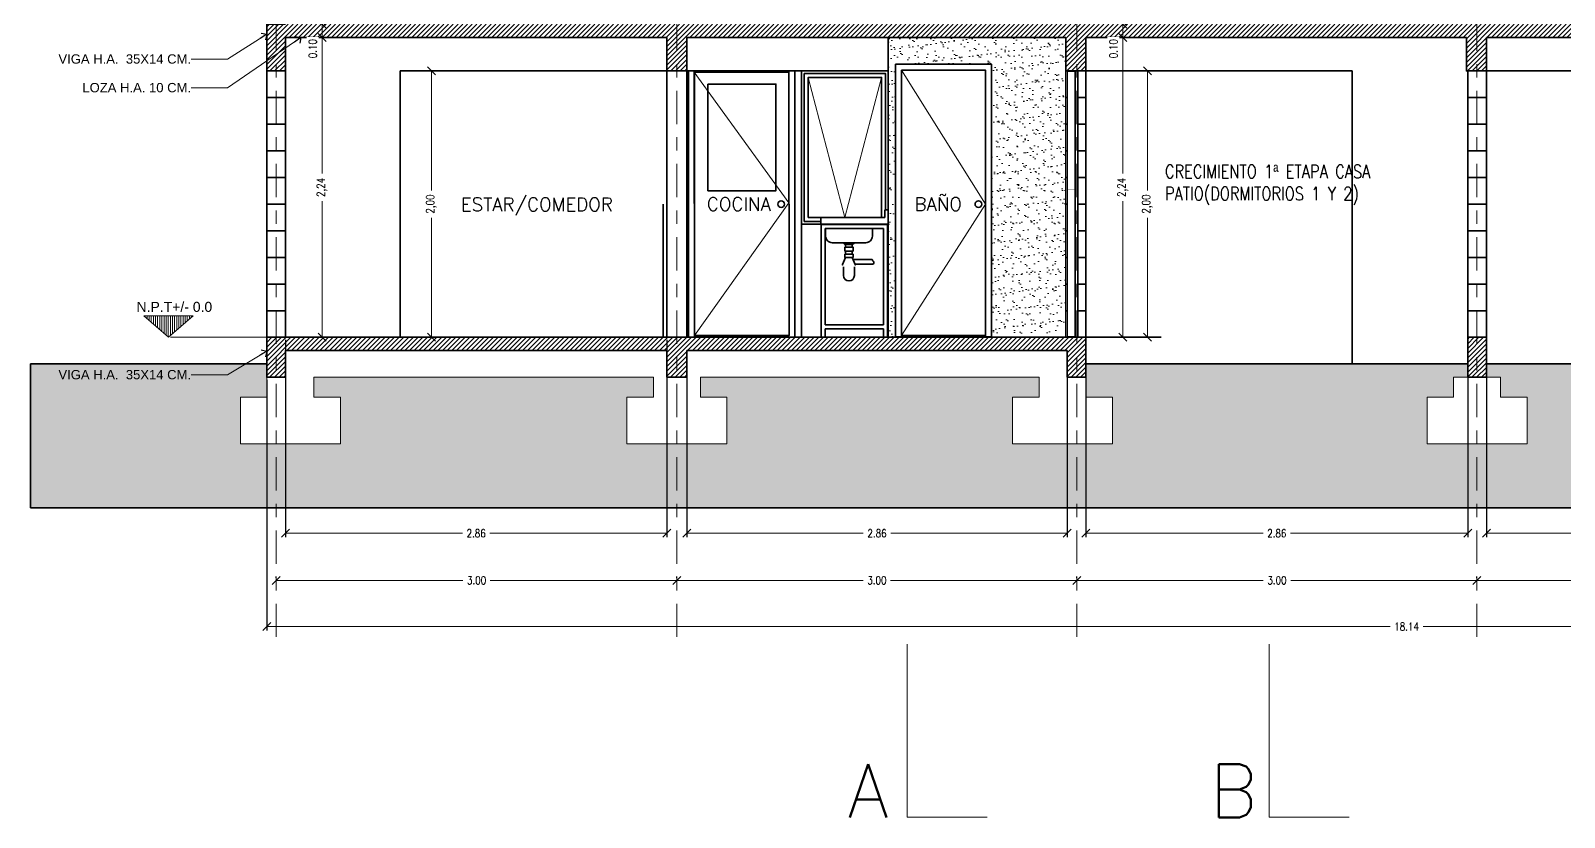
# Model space of a CAD drawing. Header units: metres. Extents: x -89 to 15, y -108 to -10.
# Drawn here: x -35.19 to -23.69, y -40.45 to -34.55 of the extents above; entities that cross this region are included whole.
import ezdxf

# ---------------------------------------------------------------- set-up
doc = ezdxf.new("R2010")
doc.units = ezdxf.units.M
doc.header["$LTSCALE"] = 5
doc.header["$MEASUREMENT"] = 0
doc.linetypes.add('CENTER', pattern=[2, 1.25, -0.25, 0.25, -0.25])
doc.layers.get('0').update_dxf_attribs({"color": 30})
for name, color, linetype, lineweight in [('A-ANNO-DIMS', 3, 'Continuous', 18), ('A-ANNO-SYMB', 3, 'Continuous', 18), ('A-ANNO-TEXT', 3, 'Continuous', 18), ('A-ELEV-MBE1', 7, 'Continuous', 35), ('A-SECT-MCUT', 7, 'Continuous', 35), ('A-SECT-PATT', 8, 'Continuous', 18)]:
    doc.layers.add(name, color=color, linetype=linetype, lineweight=lineweight)
doc.styles.add('E-ARIAL', font='arial.ttf')
doc.styles.add('E-ROMANS', font='romans.shx', dxfattribs={"width": 0.8})
doc.dimstyles.new('E-0050_TICK_12', dxfattribs={"dimscale": 0.001, "dimtxt": 60, "dimasz": 60, "dimexe": 30, "dimexo": 20, "dimgap": 30, "dimtad": 0, "dimzin": 0, "dimdsep": 46, "dimtxsty": 'E-ROMANS', "dimblk": 'OBLIQUE', "dimcen": 30, "dimclrd": 256, "dimclre": 256, "dimclrt": 256, "dimadec": 0, "dimazin": 0, "dimtfac": 1, "dimtmove": 1, "dimatfit": 3, "dimldrblk": 'OPEN90', "dimfxl": 1, "dimtfill": 1, "dimtolj": 1, "dimtzin": 0, "dimlwd": -1, "dimarcsym": 0})
pattern_1 = [(45, (-35.186701, -38.129995), (-0.01767767, 0.01767767), [])]
pattern_2 = [(0, (-82.26062, -40.94572), (0.03125, 0.0625), [0, -0.0625])]

# ---------------------------------------------------------------- blocks, each defined once
blk = doc.blocks.new('_Oblique')
at = {"color": 0, "linetype": 'ByBlock', "lineweight": -2}
blk.add_line((-0.5, -0.5), (0.5, 0.5), dxfattribs=at)
blk = doc.blocks.new('_Open90')
at = {"color": 0, "linetype": 'ByBlock', "lineweight": -2}
for p, q in [((0, 0), (-1, 0)), ((-0.5, 0.5), (0, 0)), ((0, 0), (-0.5, -0.5))]:
    blk.add_line(p, q, dxfattribs=at)
blk = doc.blocks.new('*D183')
at = {"layer": 'A-ANNO-DIMS', "lineweight": -2, "transparency": 16777216}
for p, q in [((-33.346, -38.655), (-33.346, -38.645)), ((-30.341, -38.655), (-30.341, -38.645))]:
    blk.add_line(p, q, dxfattribs=at)
at = {"layer": 'A-ANNO-DIMS', "transparency": 16777216}
for p, q in [((-33.346, -38.675), (-31.947, -38.675)), ((-30.341, -38.675), (-31.74, -38.675))]:
    blk.add_line(p, q, dxfattribs=at)
at = {"layer": 'A-ANNO-DIMS', "transparency": 16777216, "xscale": 0.06, "yscale": 0.06, "zscale": 0.06, "rotation": 180}
blk.add_blockref('_Oblique', (-33.346, -38.675), dxfattribs=at)
at = {"layer": 'A-ANNO-DIMS', "transparency": 16777216, "xscale": 0.06, "yscale": 0.06, "zscale": 0.06}
blk.add_blockref('_Oblique', (-30.341, -38.675), dxfattribs=at)
at = {"layer": 'A-ANNO-DIMS', "transparency": 16777216, "insert": (-31.843, -38.675), "char_height": 0.06, "attachment_point": 5, "style": 'E-ROMANS', "bg_fill": 3, "box_fill_scale": 1.25, "bg_fill_color": 256, "bg_fill_true_color": 13158600, "bg_fill_transparency": 0}
blk.add_mtext('\\A1;3.00', dxfattribs=at)
blk = doc.blocks.new('*D184')
at = {"layer": 'A-ANNO-DIMS', "lineweight": -2, "transparency": 16777216}
for p, q in [((-30.341, -38.655), (-30.341, -38.645)), ((-27.341, -38.655), (-27.341, -38.645))]:
    blk.add_line(p, q, dxfattribs=at)
at = {"layer": 'A-ANNO-DIMS', "transparency": 16777216}
for p, q in [((-30.341, -38.675), (-28.944, -38.675)), ((-27.341, -38.675), (-28.738, -38.675))]:
    blk.add_line(p, q, dxfattribs=at)
at = {"layer": 'A-ANNO-DIMS', "transparency": 16777216, "xscale": 0.06, "yscale": 0.06, "zscale": 0.06, "rotation": 180}
blk.add_blockref('_Oblique', (-30.341, -38.675), dxfattribs=at)
at = {"layer": 'A-ANNO-DIMS', "transparency": 16777216, "xscale": 0.06, "yscale": 0.06, "zscale": 0.06}
blk.add_blockref('_Oblique', (-27.341, -38.675), dxfattribs=at)
at = {"layer": 'A-ANNO-DIMS', "transparency": 16777216, "insert": (-28.841, -38.675), "char_height": 0.06, "attachment_point": 5, "style": 'E-ROMANS', "bg_fill": 3, "box_fill_scale": 1.25, "bg_fill_color": 256, "bg_fill_true_color": 13158600, "bg_fill_transparency": 0}
blk.add_mtext('\\A1;3.00', dxfattribs=at)
blk = doc.blocks.new('*D185')
at = {"layer": 'A-ANNO-DIMS', "lineweight": -2, "transparency": 16777216}
for p, q in [((-27.341, -38.655), (-27.341, -38.645)), ((-24.341, -38.655), (-24.341, -38.645))]:
    blk.add_line(p, q, dxfattribs=at)
at = {"layer": 'A-ANNO-DIMS', "transparency": 16777216}
for p, q in [((-27.341, -38.675), (-25.944, -38.675)), ((-24.341, -38.675), (-25.738, -38.675))]:
    blk.add_line(p, q, dxfattribs=at)
at = {"layer": 'A-ANNO-DIMS', "transparency": 16777216, "xscale": 0.06, "yscale": 0.06, "zscale": 0.06, "rotation": 180}
blk.add_blockref('_Oblique', (-27.341, -38.675), dxfattribs=at)
at = {"layer": 'A-ANNO-DIMS', "transparency": 16777216, "xscale": 0.06, "yscale": 0.06, "zscale": 0.06}
blk.add_blockref('_Oblique', (-24.341, -38.675), dxfattribs=at)
at = {"layer": 'A-ANNO-DIMS', "transparency": 16777216, "insert": (-25.841, -38.675), "char_height": 0.06, "attachment_point": 5, "style": 'E-ROMANS', "bg_fill": 3, "box_fill_scale": 1.25, "bg_fill_color": 256, "bg_fill_true_color": 13158600, "bg_fill_transparency": 0}
blk.add_mtext('\\A1;3.00', dxfattribs=at)
blk = doc.blocks.new('*D186')
at = {"layer": 'A-ANNO-DIMS', "lineweight": -2, "transparency": 16777216}
for p, q in [((-24.341, -38.655), (-24.341, -38.645)), ((-21.338, -38.655), (-21.338, -38.645))]:
    blk.add_line(p, q, dxfattribs=at)
at = {"layer": 'A-ANNO-DIMS', "transparency": 16777216}
for p, q in [((-24.341, -38.675), (-22.943, -38.675)), ((-21.338, -38.675), (-22.737, -38.675))]:
    blk.add_line(p, q, dxfattribs=at)
at = {"layer": 'A-ANNO-DIMS', "transparency": 16777216, "xscale": 0.06, "yscale": 0.06, "zscale": 0.06, "rotation": 180}
blk.add_blockref('_Oblique', (-24.341, -38.675), dxfattribs=at)
at = {"layer": 'A-ANNO-DIMS', "transparency": 16777216, "xscale": 0.06, "yscale": 0.06, "zscale": 0.06}
blk.add_blockref('_Oblique', (-21.338, -38.675), dxfattribs=at)
at = {"layer": 'A-ANNO-DIMS', "transparency": 16777216, "insert": (-22.84, -38.675), "char_height": 0.06, "attachment_point": 5, "style": 'E-ROMANS', "bg_fill": 3, "box_fill_scale": 1.25, "bg_fill_color": 256, "bg_fill_true_color": 13158600, "bg_fill_transparency": 0}
blk.add_mtext('\\A1;3.00', dxfattribs=at)
blk = doc.blocks.new('*D189')
at = {"layer": 'A-ANNO-DIMS', "lineweight": -2, "transparency": 16777216}
for p, q in [((-33.416, -37.171), (-33.416, -39.052)), ((-15.281, -37.171), (-15.281, -39.052))]:
    blk.add_line(p, q, dxfattribs=at)
at = {"layer": 'A-ANNO-DIMS', "transparency": 16777216}
for p, q in [((-33.416, -39.022), (-24.992, -39.022)), ((-15.281, -39.022), (-24.745, -39.022))]:
    blk.add_line(p, q, dxfattribs=at)
at = {"layer": 'A-ANNO-DIMS', "transparency": 16777216, "xscale": 0.06, "yscale": 0.06, "zscale": 0.06, "rotation": 180}
blk.add_blockref('_Oblique', (-33.416, -39.022), dxfattribs=at)
at = {"layer": 'A-ANNO-DIMS', "transparency": 16777216, "xscale": 0.06, "yscale": 0.06, "zscale": 0.06}
blk.add_blockref('_Oblique', (-15.281, -39.022), dxfattribs=at)
at = {"layer": 'A-ANNO-DIMS', "transparency": 16777216, "insert": (-24.869, -39.022), "char_height": 0.06, "attachment_point": 5, "style": 'E-ROMANS', "bg_fill": 3, "box_fill_scale": 1.25, "bg_fill_color": 256, "bg_fill_true_color": 13158600, "bg_fill_transparency": 0}
blk.add_mtext('\\A1;18.14', dxfattribs=at)
blk = doc.blocks.new('*D190')
at = {"layer": 'A-ANNO-DIMS', "lineweight": -2, "transparency": 16777216}
for p, q in [((-33.276, -36.871), (-33.276, -38.352)), ((-30.416, -36.87), (-30.416, -38.352))]:
    blk.add_line(p, q, dxfattribs=at)
at = {"layer": 'A-ANNO-DIMS', "transparency": 16777216}
for p, q in [((-33.276, -38.322), (-31.949, -38.322)), ((-30.416, -38.322), (-31.743, -38.322))]:
    blk.add_line(p, q, dxfattribs=at)
at = {"layer": 'A-ANNO-DIMS', "transparency": 16777216, "xscale": 0.06, "yscale": 0.06, "zscale": 0.06, "rotation": 180}
blk.add_blockref('_Oblique', (-33.276, -38.322), dxfattribs=at)
at = {"layer": 'A-ANNO-DIMS', "transparency": 16777216, "xscale": 0.06, "yscale": 0.06, "zscale": 0.06}
blk.add_blockref('_Oblique', (-30.416, -38.322), dxfattribs=at)
at = {"layer": 'A-ANNO-DIMS', "transparency": 16777216, "insert": (-31.846, -38.322), "char_height": 0.06, "attachment_point": 5, "style": 'E-ROMANS', "bg_fill": 3, "box_fill_scale": 1.25, "bg_fill_color": 256, "bg_fill_true_color": 13158600, "bg_fill_transparency": 0}
blk.add_mtext('\\A1;2.86', dxfattribs=at)
blk = doc.blocks.new('*D191')
at = {"layer": 'A-ANNO-DIMS', "lineweight": -2, "transparency": 16777216}
for p, q in [((-27.273, -36.953), (-27.273, -38.352)), ((-24.41, -36.953), (-24.41, -38.352))]:
    blk.add_line(p, q, dxfattribs=at)
at = {"layer": 'A-ANNO-DIMS', "transparency": 16777216}
for p, q in [((-27.273, -38.322), (-25.945, -38.322)), ((-24.41, -38.322), (-25.739, -38.322))]:
    blk.add_line(p, q, dxfattribs=at)
at = {"layer": 'A-ANNO-DIMS', "transparency": 16777216, "xscale": 0.06, "yscale": 0.06, "zscale": 0.06, "rotation": 180}
blk.add_blockref('_Oblique', (-27.273, -38.322), dxfattribs=at)
at = {"layer": 'A-ANNO-DIMS', "transparency": 16777216, "xscale": 0.06, "yscale": 0.06, "zscale": 0.06}
blk.add_blockref('_Oblique', (-24.41, -38.322), dxfattribs=at)
at = {"layer": 'A-ANNO-DIMS', "transparency": 16777216, "insert": (-25.842, -38.322), "char_height": 0.06, "attachment_point": 5, "style": 'E-ROMANS', "bg_fill": 3, "box_fill_scale": 1.25, "bg_fill_color": 256, "bg_fill_true_color": 13158600, "bg_fill_transparency": 0}
blk.add_mtext('\\A1;2.86', dxfattribs=at)
blk = doc.blocks.new('*D192')
at = {"layer": 'A-ANNO-DIMS', "lineweight": -2, "transparency": 16777216}
for p, q in [((-24.27, -36.954), (-24.27, -38.352)), ((-21.411, -36.954), (-21.411, -38.352))]:
    blk.add_line(p, q, dxfattribs=at)
at = {"layer": 'A-ANNO-DIMS', "transparency": 16777216}
for p, q in [((-24.27, -38.322), (-22.944, -38.322)), ((-21.411, -38.322), (-22.737, -38.322))]:
    blk.add_line(p, q, dxfattribs=at)
at = {"layer": 'A-ANNO-DIMS', "transparency": 16777216, "xscale": 0.06, "yscale": 0.06, "zscale": 0.06, "rotation": 180}
blk.add_blockref('_Oblique', (-24.27, -38.322), dxfattribs=at)
at = {"layer": 'A-ANNO-DIMS', "transparency": 16777216, "xscale": 0.06, "yscale": 0.06, "zscale": 0.06}
blk.add_blockref('_Oblique', (-21.411, -38.322), dxfattribs=at)
at = {"layer": 'A-ANNO-DIMS', "transparency": 16777216, "insert": (-22.84, -38.322), "char_height": 0.06, "attachment_point": 5, "style": 'E-ROMANS', "bg_fill": 3, "box_fill_scale": 1.25, "bg_fill_color": 256, "bg_fill_true_color": 13158600, "bg_fill_transparency": 0}
blk.add_mtext('\\A1;2.86', dxfattribs=at)
blk = doc.blocks.new('*D194')
at = {"layer": 'A-ANNO-DIMS', "lineweight": -2, "transparency": 16777216}
for p, q in [((-30.266, -37.065), (-30.266, -38.352)), ((-27.413, -37.065), (-27.413, -38.352))]:
    blk.add_line(p, q, dxfattribs=at)
at = {"layer": 'A-ANNO-DIMS', "transparency": 16777216}
for p, q in [((-30.266, -38.322), (-28.943, -38.322)), ((-27.413, -38.322), (-28.737, -38.322))]:
    blk.add_line(p, q, dxfattribs=at)
at = {"layer": 'A-ANNO-DIMS', "transparency": 16777216, "xscale": 0.06, "yscale": 0.06, "zscale": 0.06, "rotation": 180}
blk.add_blockref('_Oblique', (-30.266, -38.322), dxfattribs=at)
at = {"layer": 'A-ANNO-DIMS', "transparency": 16777216, "xscale": 0.06, "yscale": 0.06, "zscale": 0.06}
blk.add_blockref('_Oblique', (-27.413, -38.322), dxfattribs=at)
at = {"layer": 'A-ANNO-DIMS', "transparency": 16777216, "insert": (-28.84, -38.322), "char_height": 0.06, "attachment_point": 5, "style": 'E-ROMANS', "bg_fill": 3, "box_fill_scale": 1.25, "bg_fill_color": 256, "bg_fill_true_color": 13158600, "bg_fill_transparency": 0}
blk.add_mtext('\\A1;2.86', dxfattribs=at)
blk = doc.blocks.new('*D196')
at = {"layer": 'A-ANNO-DIMS', "lineweight": -2, "transparency": 16777216}
for p, q in [((-33.256, -34.601), (-32.972, -34.601)), ((-33.256, -36.851), (-32.972, -36.851))]:
    blk.add_line(p, q, dxfattribs=at)
at = {"layer": 'A-ANNO-DIMS', "transparency": 16777216}
for p, q in [((-33.002, -34.601), (-33.002, -35.622)), ((-33.002, -36.851), (-33.002, -35.83))]:
    blk.add_line(p, q, dxfattribs=at)
at = {"layer": 'A-ANNO-DIMS', "transparency": 16777216, "xscale": 0.06, "yscale": 0.06, "zscale": 0.06}
for p, rotation in [((-33.002, -34.601), 90), ((-33.002, -36.851), 270)]:
    blk.add_blockref('_Oblique', p, dxfattribs=dict(at, rotation=rotation))
at = {"layer": 'A-ANNO-DIMS', "transparency": 16777216, "insert": (-33.002, -35.726), "char_height": 0.06, "attachment_point": 5, "rotation": 90, "style": 'E-ROMANS', "bg_fill": 3, "box_fill_scale": 1.25, "bg_fill_color": 256, "bg_fill_true_color": 13158600, "bg_fill_transparency": 0}
blk.add_mtext('\\A1;2,24', dxfattribs=at)
blk = doc.blocks.new('*D197')
at = {"layer": 'A-ANNO-DIMS', "transparency": 16777216}
blk.add_line((-33.002, -34.601), (-33.002, -34.501), dxfattribs=at)
at = {"layer": 'A-ANNO-DIMS', "lineweight": -2, "transparency": 16777216}
for p, q in [((-32.987, -34.501), (-32.972, -34.501)), ((-33.256, -34.601), (-32.972, -34.601))]:
    blk.add_line(p, q, dxfattribs=at)
at = {"layer": 'A-ANNO-DIMS', "transparency": 16777216, "xscale": 0.06, "yscale": 0.06, "zscale": 0.06, "rotation": 90}
blk.add_blockref('_Oblique', (-33.002, -34.501), dxfattribs=at)
at = {"layer": 'A-ANNO-DIMS', "transparency": 16777216, "insert": (-33.072, -34.685), "char_height": 0.06, "attachment_point": 5, "rotation": 90, "style": 'E-ROMANS', "bg_fill": 3, "box_fill_scale": 1.25, "bg_fill_color": 256, "bg_fill_true_color": 13158600, "bg_fill_transparency": 0}
blk.add_mtext('\\A1;0.10', dxfattribs=at)
at = {"layer": 'A-ANNO-DIMS', "transparency": 16777216, "xscale": 0.06, "yscale": 0.06, "zscale": 0.06, "rotation": 270}
blk.add_blockref('_Oblique', (-33.002, -34.601), dxfattribs=at)
blk = doc.blocks.new('*D202')
at = {"layer": 'A-ANNO-DIMS', "lineweight": -2, "transparency": 16777216}
for p, q in [((-32.403, -34.851), (-32.152, -34.851)), ((-32.403, -36.851), (-32.152, -36.851))]:
    blk.add_line(p, q, dxfattribs=at)
at = {"layer": 'A-ANNO-DIMS', "transparency": 16777216}
for p, q in [((-32.182, -34.851), (-32.182, -35.748)), ((-32.182, -36.851), (-32.182, -35.954))]:
    blk.add_line(p, q, dxfattribs=at)
at = {"layer": 'A-ANNO-DIMS', "transparency": 16777216, "xscale": 0.06, "yscale": 0.06, "zscale": 0.06}
for p, rotation in [((-32.182, -34.851), 90), ((-32.182, -36.851), 270)]:
    blk.add_blockref('_Oblique', p, dxfattribs=dict(at, rotation=rotation))
at = {"layer": 'A-ANNO-DIMS', "transparency": 16777216, "insert": (-32.182, -35.851), "char_height": 0.06, "attachment_point": 5, "rotation": 90, "style": 'E-ROMANS', "bg_fill": 3, "box_fill_scale": 1.25, "bg_fill_color": 256, "bg_fill_true_color": 13158600, "bg_fill_transparency": 0}
blk.add_mtext('\\A1;2,00', dxfattribs=at)
blk = doc.blocks.new('*D203')
at = {"layer": 'A-ANNO-DIMS', "lineweight": -2, "transparency": 16777216}
for p, q in [((-27.251, -34.601), (-26.967, -34.601)), ((-27.251, -36.851), (-26.967, -36.851))]:
    blk.add_line(p, q, dxfattribs=at)
at = {"layer": 'A-ANNO-DIMS', "transparency": 16777216}
for p, q in [((-26.997, -34.601), (-26.997, -35.622)), ((-26.997, -36.851), (-26.997, -35.83))]:
    blk.add_line(p, q, dxfattribs=at)
at = {"layer": 'A-ANNO-DIMS', "transparency": 16777216, "xscale": 0.06, "yscale": 0.06, "zscale": 0.06}
for p, rotation in [((-26.997, -34.601), 90), ((-26.997, -36.851), 270)]:
    blk.add_blockref('_Oblique', p, dxfattribs=dict(at, rotation=rotation))
at = {"layer": 'A-ANNO-DIMS', "transparency": 16777216, "insert": (-26.997, -35.726), "char_height": 0.06, "attachment_point": 5, "rotation": 90, "style": 'E-ROMANS', "bg_fill": 3, "box_fill_scale": 1.25, "bg_fill_color": 256, "bg_fill_true_color": 13158600, "bg_fill_transparency": 0}
blk.add_mtext('\\A1;2,24', dxfattribs=at)
blk = doc.blocks.new('*D204')
at = {"layer": 'A-ANNO-DIMS', "transparency": 16777216}
blk.add_line((-26.997, -34.601), (-26.997, -34.501), dxfattribs=at)
at = {"layer": 'A-ANNO-DIMS', "lineweight": -2, "transparency": 16777216}
for p, q in [((-26.982, -34.501), (-26.967, -34.501)), ((-27.251, -34.601), (-26.967, -34.601))]:
    blk.add_line(p, q, dxfattribs=at)
at = {"layer": 'A-ANNO-DIMS', "transparency": 16777216, "xscale": 0.06, "yscale": 0.06, "zscale": 0.06, "rotation": 90}
blk.add_blockref('_Oblique', (-26.997, -34.501), dxfattribs=at)
at = {"layer": 'A-ANNO-DIMS', "transparency": 16777216, "insert": (-27.067, -34.685), "char_height": 0.06, "attachment_point": 5, "rotation": 90, "style": 'E-ROMANS', "bg_fill": 3, "box_fill_scale": 1.25, "bg_fill_color": 256, "bg_fill_true_color": 13158600, "bg_fill_transparency": 0}
blk.add_mtext('\\A1;0.10', dxfattribs=at)
at = {"layer": 'A-ANNO-DIMS', "transparency": 16777216, "xscale": 0.06, "yscale": 0.06, "zscale": 0.06, "rotation": 270}
blk.add_blockref('_Oblique', (-26.997, -34.601), dxfattribs=at)
blk = doc.blocks.new('*D209')
at = {"layer": 'A-ANNO-DIMS', "lineweight": -2, "transparency": 16777216}
for p, q in [((-27.033, -34.851), (-26.783, -34.851)), ((-27.033, -36.851), (-26.783, -36.851))]:
    blk.add_line(p, q, dxfattribs=at)
at = {"layer": 'A-ANNO-DIMS', "transparency": 16777216}
for p, q in [((-26.813, -34.851), (-26.813, -35.748)), ((-26.813, -36.851), (-26.813, -35.954))]:
    blk.add_line(p, q, dxfattribs=at)
at = {"layer": 'A-ANNO-DIMS', "transparency": 16777216, "xscale": 0.06, "yscale": 0.06, "zscale": 0.06}
for p, rotation in [((-26.813, -34.851), 90), ((-26.813, -36.851), 270)]:
    blk.add_blockref('_Oblique', p, dxfattribs=dict(at, rotation=rotation))
at = {"layer": 'A-ANNO-DIMS', "transparency": 16777216, "insert": (-26.813, -35.851), "char_height": 0.06, "attachment_point": 5, "rotation": 90, "style": 'E-ROMANS', "bg_fill": 3, "box_fill_scale": 1.25, "bg_fill_color": 256, "bg_fill_true_color": 13158600, "bg_fill_transparency": 0}
blk.add_mtext('\\A1;2,00', dxfattribs=at)

msp = doc.modelspace()

# ---------------------------------------------------------------- hatches: boundary and pattern name
at = {"layer": 'A-SECT-PATT'}
h = msp.add_hatch(dxfattribs=at)
h.set_pattern_fill('ANSI31', color=256, scale=0.2, style=0)
h.set_pattern_definition(pattern_1)
h.paths.add_polyline_path([(-33.276, -34.601), (-30.416, -34.601), (-30.416, -34.851), (-30.266, -34.851), (-30.266, -34.601), (-27.423, -34.601), (-27.423, -34.851), (-27.273, -34.851), (-27.273, -34.501), (-27.423, -34.501), (-32.079, -34.501), (-33.416, -34.501), (-33.416, -34.851), (-33.276, -34.851)])
h = msp.add_hatch(dxfattribs=at)
h.set_pattern_fill('ANSI31', color=256, scale=0.2, style=0)
h.set_pattern_definition(pattern_1)
h.paths.add_polyline_path([(-21.271, -34.501), (-21.421, -34.501), (-27.273, -34.501), (-27.273, -34.601), (-24.42, -34.601), (-24.42, -34.851), (-24.27, -34.851), (-24.27, -34.601), (-21.421, -34.601), (-21.421, -34.851), (-21.271, -34.851)])
h = msp.add_hatch(dxfattribs=at)
h.set_pattern_fill('AR-SAND', color=256, scale=0.05, style=0)
h.set_pattern_definition([(37.5, (-35.1867, -38.129995), (-0.0031497, 0.0963412), [0, -0.076, 0, -0.085, 0, -0.08125]), (7.5, (-35.1867, -38.13), (0.0884888, 0.1411073), [0, -0.041, 0, -0.0685, 0, -0.02625]), (327.5, (-35.2482, -38.129995), (0.1557071, 0.00028295), [0, -0.025, 0, -0.09, 0, -0.1175]), (317.5, (-35.2482, -38.13), (0.1503063, 0.0438838), [0, -0.0125, 0, -0.059, 0, -0.0675])])
h.paths.add_polyline_path([(-27.423, -35.051), (-27.423, -34.851), (-27.423, -34.601), (-28.756, -34.601), (-28.756, -36.851), (-28.701, -36.851), (-28.701, -36.847), (-28.701, -34.802), (-27.981, -34.802), (-27.981, -36.847), (-27.981, -36.851), (-27.423, -36.851), (-27.423, -36.651), (-27.423, -36.451), (-27.423, -36.251), (-27.423, -36.051), (-27.423, -35.851), (-27.423, -35.651), (-27.423, -35.451)])
h = msp.add_hatch(dxfattribs=at)
h.set_pattern_fill('ANSI31', color=256, scale=0.005, angle=225, style=0)
h.set_pattern_definition([(270, (170.330776, -168.516081), (0.015875, -3e-17), [])])
h.paths.add_polyline_path([(-34.337, -36.689), (-34.153, -36.851), (-33.969, -36.689)])

# ---------------------------------------------------------------- linework, layer by layer
at = {"layer": 'A-ANNO-SYMB', "ltscale": 0.003}
for p, q in [((-29.081, -35.952), (-29.356, -34.901)), ((-29.081, -35.952), (-28.806, -34.901)), ((-28.656, -34.847), (-28.026, -35.851)), ((-28.026, -35.851), (-28.656, -36.837)), ((-33.415, -37.151), (-33.415, -37.301)), ((-33.063, -37.151), (-30.517, -37.151)), ((-33.063, -37.151), (-33.063, -37.301)), ((-30.517, -37.151), (-30.517, -37.301)), ((-30.165, -37.151), (-27.625, -37.151)), ((-30.165, -37.151), (-30.165, -37.301)), ((-27.625, -37.151), (-27.625, -37.301)), ((-27.273, -37.151), (-27.273, -37.301)), ((-24.516, -37.151), (-24.516, -37.301)), ((-24.41, -37.151), (-24.516, -37.151)), ((-24.164, -37.151), (-24.27, -37.151)), ((-24.164, -37.151), (-24.164, -37.301)), ((-33.614, -37.301), (-33.614, -37.651)), ((-33.415, -37.301), (-33.614, -37.301)), ((-32.864, -37.301), (-33.063, -37.301)), ((-32.864, -37.301), (-32.864, -37.651)), ((-30.716, -37.301), (-30.716, -37.651)), ((-30.517, -37.301), (-30.716, -37.301)), ((-29.966, -37.301), (-30.165, -37.301)), ((-29.966, -37.301), (-29.966, -37.651)), ((-27.824, -37.301), (-27.824, -37.651)), ((-27.625, -37.301), (-27.824, -37.301)), ((-27.074, -37.301), (-27.273, -37.301)), ((-27.074, -37.301), (-27.074, -37.651)), ((-24.715, -37.301), (-24.715, -37.651)), ((-24.516, -37.301), (-24.715, -37.301)), ((-23.965, -37.301), (-24.164, -37.301)), ((-23.965, -37.301), (-23.965, -37.651)), ((-32.864, -37.651), (-33.614, -37.651)), ((-29.966, -37.651), (-30.716, -37.651)), ((-27.074, -37.651), (-27.824, -37.651)), ((-23.965, -37.651), (-24.715, -37.651))]:
    msp.add_line(p, q, dxfattribs=at)
at = {"layer": 'A-ANNO-SYMB'}
for p, q in [((-27.355, -34.856), (-27.412, -34.856)), ((-27.412, -34.856), (-27.412, -36.844)), ((-27.355, -34.856), (-27.355, -36.844)), ((-33.416, -36.851), (-34.139, -36.851)), ((-27.355, -36.844), (-27.412, -36.844))]:
    msp.add_line(p, q, dxfattribs=at)
at = {"layer": 'A-ANNO-SYMB', "ltscale": 0.2}
for p, q in [((-28.615, -40.453), (-28.615, -39.153)), ((-25.9, -40.453), (-25.9, -39.153)), ((-28.615, -40.453), (-28.015, -40.453)), ((-25.9, -40.453), (-25.3, -40.453))]:
    msp.add_line(p, q, dxfattribs=at)
at = {"layer": 'A-ANNO-SYMB', "linetype": 'CENTER', "ltscale": 0.04}
for points in [[(-33.346, -39.1), (-33.346, -28.552)], [(-30.341, -39.1), (-30.341, -28.552)], [(-27.341, -39.1), (-27.341, -28.552)], [(-24.341, -39.1), (-24.341, -28.552)]]:
    msp.add_lwpolyline(points, dxfattribs=at)
at = {"layer": 'A-ANNO-SYMB', "ltscale": 0.003}
msp.add_lwpolyline([(-30.211, -34.862), (-29.501, -35.841), (-30.208, -36.837)], dxfattribs=at)
at = {"layer": 'A-ANNO-SYMB'}
msp.add_lwpolyline([(-34.153, -36.851), (-34.337, -36.689), (-33.969, -36.689)], close=True, dxfattribs=at)
at = {"layer": 'A-ELEV-MBE1'}
for p, q in [((-28.756, -34.601), (-28.756, -36.851)), ((-28.701, -34.802), (-28.701, -36.847)), ((-28.701, -34.802), (-27.981, -34.802)), ((-27.981, -34.802), (-27.981, -36.847)), ((-32.416, -34.851), (-32.416, -36.851)), ((-32.416, -34.851), (-28.756, -34.851)), ((-30.417, -34.851), (-30.416, -36.851)), ((-30.266, -34.851), (-30.266, -36.851)), ((-30.253, -34.851), (-30.253, -36.851)), ((-30.211, -34.862), (-30.211, -34.851)), ((-30.211, -34.862), (-29.581, -34.862)), ((-30.208, -36.851), (-30.208, -34.866)), ((-29.501, -34.862), (-29.501, -34.851)), ((-29.456, -34.851), (-29.456, -36.851)), ((-29.406, -34.851), (-29.406, -36.851)), ((-28.656, -34.847), (-28.026, -34.847)), ((-27.423, -35.051), (-27.423, -34.851)), ((-27.413, -34.851), (-27.413, -34.851)), ((-27.413, -34.851), (-27.412, -34.851)), ((-27.412, -34.851), (-27.413, -34.851)), ((-27.273, -34.851), (-27.335, -34.851)), ((-27.335, -34.851), (-27.273, -34.851)), ((-27.273, -34.851), (-27.273, -35.051)), ((-27.273, -34.851), (-25.276, -34.851)), ((-25.276, -34.851), (-25.276, -37.051)), ((-24.27, -34.851), (-21.271, -34.851)), ((-27.423, -35.451), (-27.423, -35.051)), ((-27.423, -35.051), (-27.422, -35.051)), ((-27.423, -35.251), (-27.423, -35.051)), ((-27.412, -35.051), (-27.423, -35.051)), ((-27.273, -35.051), (-27.335, -35.051)), ((-27.335, -35.051), (-27.273, -35.051)), ((-27.273, -35.051), (-27.273, -35.251)), ((-27.423, -35.251), (-27.422, -35.251)), ((-27.412, -35.251), (-27.423, -35.251)), ((-27.273, -35.251), (-27.335, -35.251)), ((-27.335, -35.251), (-27.273, -35.251)), ((-27.273, -35.251), (-27.273, -35.451)), ((-27.423, -35.451), (-27.412, -35.451)), ((-27.423, -35.651), (-27.423, -35.451)), ((-27.422, -35.451), (-27.423, -35.451)), ((-27.273, -35.451), (-27.335, -35.451)), ((-27.335, -35.451), (-27.273, -35.451)), ((-27.273, -35.451), (-27.273, -35.651)), ((-27.423, -35.651), (-27.412, -35.651)), ((-27.423, -35.851), (-27.423, -35.651)), ((-27.422, -35.651), (-27.423, -35.651)), ((-27.273, -35.651), (-27.335, -35.651)), ((-27.335, -35.651), (-27.273, -35.651)), ((-27.273, -35.651), (-27.273, -35.851)), ((-27.423, -35.851), (-27.412, -35.851)), ((-27.423, -36.051), (-27.423, -35.851)), ((-27.422, -35.851), (-27.423, -35.851)), ((-27.273, -35.851), (-27.335, -35.851)), ((-27.335, -35.851), (-27.273, -35.851)), ((-27.273, -35.851), (-27.273, -36.051)), ((-29.261, -35.982), (-29.386, -35.982)), ((-29.261, -35.952), (-29.356, -35.952)), ((-29.261, -35.951), (-29.261, -36.001)), ((-29.261, -35.951), (-28.781, -35.951)), ((-29.19, -35.952), (-28.805, -35.952)), ((-28.781, -35.951), (-28.781, -35.895)), ((-28.781, -35.895), (-28.781, -35.951)), ((-28.756, -35.895), (-28.781, -35.895)), ((-29.261, -36.002), (-29.406, -36.002)), ((-29.261, -36.001), (-28.756, -36.001)), ((-29.258, -36.005), (-29.258, -36.851)), ((-29.258, -36.005), (-28.762, -36.005)), ((-29.228, -36.035), (-28.792, -36.035)), ((-29.228, -36.035), (-29.228, -36.757)), ((-28.792, -36.035), (-28.792, -36.757)), ((-28.762, -36.005), (-28.762, -36.851)), ((-27.423, -36.051), (-27.412, -36.051)), ((-27.423, -36.251), (-27.423, -36.051)), ((-27.422, -36.051), (-27.423, -36.051)), ((-27.273, -36.051), (-27.335, -36.051)), ((-27.335, -36.051), (-27.273, -36.051)), ((-27.273, -36.051), (-27.273, -36.251)), ((-29.076, -36.174), (-29.076, -36.154)), ((-29.076, -36.227), (-29.076, -36.204)), ((-29.026, -36.174), (-29.026, -36.154)), ((-29.026, -36.227), (-29.026, -36.204)), ((-29.092, -36.321), (-29.092, -36.387)), ((-29.076, -36.253), (-29.076, -36.251)), ((-29.076, -36.253), (-29.026, -36.253)), ((-29.026, -36.253), (-29.026, -36.251)), ((-29.019, -36.268), (-28.876, -36.268)), ((-29.01, -36.321), (-29.01, -36.387)), ((-29.004, -36.303), (-28.868, -36.303)), ((-27.423, -36.251), (-27.412, -36.251)), ((-27.423, -36.451), (-27.423, -36.251)), ((-27.422, -36.251), (-27.423, -36.251)), ((-27.273, -36.251), (-27.335, -36.251)), ((-27.335, -36.251), (-27.273, -36.251)), ((-27.273, -36.251), (-27.273, -36.451)), ((-27.423, -36.451), (-27.412, -36.451)), ((-27.423, -36.651), (-27.423, -36.451)), ((-27.422, -36.451), (-27.423, -36.451)), ((-27.273, -36.451), (-27.335, -36.451)), ((-27.335, -36.451), (-27.273, -36.451)), ((-27.273, -36.451), (-27.273, -36.651)), ((-27.423, -36.651), (-27.412, -36.651)), ((-27.423, -36.851), (-27.423, -36.651)), ((-27.422, -36.651), (-27.423, -36.651)), ((-27.273, -36.651), (-27.335, -36.651)), ((-27.335, -36.651), (-27.273, -36.651)), ((-27.273, -36.651), (-27.273, -36.851)), ((-29.228, -36.757), (-28.792, -36.757)), ((-29.228, -36.787), (-28.792, -36.787)), ((-29.228, -36.787), (-29.228, -36.851)), ((-28.792, -36.787), (-28.792, -36.851)), ((-28.701, -36.847), (-28.656, -36.847)), ((-28.701, -36.847), (-28.701, -36.851)), ((-28.656, -36.847), (-28.656, -36.837)), ((-28.026, -36.847), (-28.026, -36.837)), ((-27.981, -36.847), (-28.026, -36.847)), ((-27.981, -36.847), (-27.981, -36.851)), ((-33.416, -37.051), (-35.187, -37.051)), ((-35.187, -37.051), (-35.187, -38.13)), ((-24.41, -37.051), (-27.273, -37.051)), ((-21.411, -37.051), (-24.27, -37.051)), ((-35.187, -38.13), (-13.392, -38.13))]:
    msp.add_line(p, q, dxfattribs=at)
for points in [[(-30.266, -34.601), (-30.266, -34.851), (-30.416, -34.851), (-30.416, -34.601)], [(-28.756, -35.895), (-28.756, -34.851), (-29.406, -34.851), (-29.406, -36.002)], [(-28.776, -35.895), (-28.776, -34.871), (-29.386, -34.871), (-29.386, -35.982)], [(-28.806, -35.952), (-28.806, -34.901), (-29.356, -34.901), (-29.356, -35.952)], [(-27.353, -34.851), (-27.353, -36.851)], [(-27.335, -34.851), (-27.335, -36.851)], [(-29.226, -36.005), (-29.226, -36.001)], [(-28.875, -36.001), (-28.875, -36.005)], [(-29.083, -36.147), (-29.08, -36.154), (-29.051, -36.154)], [(-29.019, -36.147), (-29.022, -36.154), (-29.051, -36.154)], [(-29.076, -36.253), (-29.098, -36.305), (-29.098, -36.309), (-29.098, -36.309)], [(-29.026, -36.253), (-29.003, -36.305), (-29.003, -36.309), (-29.003, -36.309)]]:
    msp.add_lwpolyline(points, dxfattribs=at)
for points in [[(-30.211, -34.862), (-29.501, -34.862), (-29.498, -36.837), (-30.208, -36.837)], [(-30.108, -34.951), (-29.598, -34.951), (-29.598, -35.751), (-30.108, -35.751)], [(-28.656, -34.847), (-28.026, -34.847), (-28.026, -36.837), (-28.656, -36.837)], [(-29.088, -36.141), (-29.013, -36.141), (-29.013, -36.147), (-29.088, -36.147)], [(-29.081, -36.174), (-29.02, -36.174), (-29.02, -36.204), (-29.081, -36.204)], [(-29.081, -36.227), (-29.02, -36.227), (-29.02, -36.251), (-29.081, -36.251)]]:
    msp.add_lwpolyline(points, close=True, dxfattribs=at)
at = {"layer": 'A-ELEV-MBE1', "const_width": 0.0015}
for points in [[(-27.413, -34.882), (-27.413, -34.852), (-27.404, -34.852), (-27.401, -34.855), (-27.383, -34.855), (-27.366, -34.855), (-27.363, -34.852), (-27.354, -34.852), (-27.354, -34.882)], [(-27.413, -35.771), (-27.413, -35.741), (-27.404, -35.741), (-27.401, -35.744), (-27.383, -35.744), (-27.366, -35.744), (-27.363, -35.741), (-27.354, -35.741), (-27.354, -35.771)], [(-27.413, -36.82), (-27.413, -36.85), (-27.404, -36.85), (-27.401, -36.847), (-27.383, -36.847), (-27.366, -36.847), (-27.363, -36.85), (-27.354, -36.85), (-27.354, -36.82)]]:
    msp.add_lwpolyline(points, dxfattribs=at)
at = {"layer": 'A-ELEV-MBE1'}
msp.add_lwpolyline([(-28.875, -36.035), (-28.875, -36.091, -0.414214), (-28.925, -36.141), (-29.176, -36.141, -0.414214), (-29.226, -36.091), (-29.226, -36.035)], format="xyb", dxfattribs=at)
for centre in [(-29.559, -35.851), (-28.08, -35.851)]:
    msp.add_circle(centre, 0.025, dxfattribs=at)
msp.add_arc((-29.051, -36.387), 0.0409, 180, 0, dxfattribs=at)
msp.add_open_spline([(-28.876, -36.268), (-28.876, -36.275), (-28.858, -36.286), (-28.864, -36.298), (-28.868, -36.303)], degree=3, knots=[0.01199805, 0.01199805, 0.01199805, 0.01199805, 0.03527208, 0.0529338, 0.0529338, 0.0529338, 0.0529338], dxfattribs=at)
at = {"layer": 'A-SECT-MCUT'}
for p, q in [((-33.276, -34.601), (-30.416, -34.601)), ((-30.266, -34.601), (-27.423, -34.601)), ((-27.273, -34.601), (-24.42, -34.601)), ((-24.27, -34.601), (-21.421, -34.601)), ((-33.276, -36.851), (-30.415, -36.851)), ((-30.266, -36.851), (-27.413, -36.851)), ((-27.413, -36.851), (-27.273, -36.851)), ((-33.276, -36.951), (-30.416, -36.951)), ((-30.266, -36.951), (-27.413, -36.951))]:
    msp.add_line(p, q, dxfattribs=at)
for points in [[(-33.276, -34.601), (-33.276, -34.851), (-33.416, -34.851), (-33.416, -34.501), (-33.276, -34.501)], [(-30.266, -34.601), (-30.266, -34.851), (-30.416, -34.851), (-30.416, -34.601)], [(-27.273, -34.601), (-27.273, -34.851), (-27.423, -34.851), (-27.423, -34.601)], [(-24.27, -34.601), (-24.27, -34.851), (-24.42, -34.851), (-24.42, -34.601)], [(-33.276, -36.951), (-33.276, -37.151), (-33.416, -37.151), (-33.416, -36.851), (-33.276, -36.851)], [(-24.41, -37.151), (-24.41, -36.851), (-24.27, -36.851), (-24.27, -37.151)], [(-30.266, -36.951), (-30.266, -37.151), (-30.415, -37.151)]]:
    msp.add_lwpolyline(points, dxfattribs=at)
for points in [[(-33.416, -34.851), (-33.276, -34.851), (-33.276, -35.051), (-33.416, -35.051)], [(-24.41, -34.851), (-24.27, -34.851), (-24.27, -35.051), (-24.41, -35.051)], [(-33.416, -35.051), (-33.276, -35.051), (-33.276, -35.251), (-33.416, -35.251)], [(-24.41, -35.051), (-24.27, -35.051), (-24.27, -35.251), (-24.41, -35.251)], [(-33.416, -35.251), (-33.276, -35.251), (-33.276, -35.451), (-33.416, -35.451)], [(-24.41, -35.251), (-24.27, -35.251), (-24.27, -35.451), (-24.41, -35.451)], [(-33.416, -35.451), (-33.276, -35.451), (-33.276, -35.651), (-33.416, -35.651)], [(-24.41, -35.451), (-24.27, -35.451), (-24.27, -35.651), (-24.41, -35.651)], [(-33.416, -35.651), (-33.276, -35.651), (-33.276, -35.851), (-33.416, -35.851)], [(-24.41, -35.651), (-24.27, -35.651), (-24.27, -35.851), (-24.41, -35.851)], [(-33.416, -35.851), (-33.276, -35.851), (-33.276, -36.051), (-33.416, -36.051)], [(-24.41, -35.851), (-24.27, -35.851), (-24.27, -36.051), (-24.41, -36.051)], [(-33.416, -36.051), (-33.276, -36.051), (-33.276, -36.251), (-33.416, -36.251)], [(-24.41, -36.051), (-24.27, -36.051), (-24.27, -36.251), (-24.41, -36.251)], [(-33.416, -36.251), (-33.276, -36.251), (-33.276, -36.451), (-33.416, -36.451)], [(-24.41, -36.251), (-24.27, -36.251), (-24.27, -36.451), (-24.41, -36.451)], [(-33.416, -36.451), (-33.276, -36.451), (-33.276, -36.651), (-33.416, -36.651)], [(-24.41, -36.451), (-24.27, -36.451), (-24.27, -36.651), (-24.41, -36.651)], [(-33.416, -36.651), (-33.276, -36.651), (-33.276, -36.851), (-33.416, -36.851)], [(-24.41, -36.651), (-24.27, -36.651), (-24.27, -36.851), (-24.41, -36.851)]]:
    msp.add_lwpolyline(points, close=True, dxfattribs=at)

# ---------------------------------------------------------------- texts
at = {"layer": 'A-ANNO-TEXT'}
for s, height, style, p in [('ESTAR/COMEDOR', 0.1, 'E-ROMANS', (-31.961, -35.903)), ('COCINA', 0.1, 'E-ROMANS', (-30.116, -35.901)), ('BAÑO', 0.1, 'E-ROMANS', (-28.559, -35.901)), ('N.P.T+/- 0.0', 0.075, 'E-ARIAL', (-34.393, -36.66)), ('A', 0.4, 'E-ROMANS', (-29.06, -40.454)), ('B', 0.4, 'E-ROMANS', (-26.345, -40.454))]:
    msp.add_text(s, height=height, dxfattribs=dict(at, style=style)).set_placement(p)
at = {"layer": 'A-ANNO-TEXT', "char_height": 0.07, "attachment_point": 9, "style": 'E-ARIAL'}
for s, insert in [('VIGA H.A.  35X14 CM.', (-33.984, -34.798)), ('LOZA H.A. 10 CM.', (-33.984, -35.013)), ('VIGA H.A.  35X14 CM.', (-33.984, -37.167))]:
    msp.add_mtext(s, dxfattribs=dict(at, insert=insert))
at = {"layer": 'A-ANNO-TEXT', "insert": (-26.681, -35.556), "char_height": 0.1, "width": 1.87048, "attachment_point": 1, "style": 'E-ROMANS'}
msp.add_mtext('CRECIMIENTO 1ª ETAPA CASA PATIO(DORMITORIOS 1 Y 2)', dxfattribs=at)

# ---------------------------------------------------------------- leaders
at = {"layer": 'A-ANNO-SYMB', "annotation_type": 0, "has_hookline": 1, "hookline_direction": 1}
for points, text_width in [([(-33.416, -34.577), (-33.71, -34.763), (-33.984, -34.763)], 0.986), ([(-33.16, -34.601), (-33.71, -34.978), (-33.984, -34.978)], 0.799), ([(-33.416, -36.955), (-33.71, -37.132), (-33.984, -37.132)], 0.986)]:
    msp.add_leader(points, dimstyle='E-0050_TICK_12', override={"dimgap": 0.1145, "dimtad": 0}, dxfattribs=dict(at, text_width=text_width))

# ---------------------------------------------------------------- next in the draw order: dimensions: what is measured, and where the dimension line sits
at = {"layer": 'A-ANNO-DIMS'}
dim = msp.add_linear_dim(base=(-30.3409, -38.6749), p1=(-33.3458, -38.6749), p2=(-30.3409, -38.6749), angle=0, dimstyle='E-0050_TICK_12', dxfattribs=at)
dim.commit()
dim.dimension.update_dxf_attribs({"geometry": '*D183', "text_midpoint": (-31.8434, -38.6749)})

# ---------------------------------------------------------------- next in the draw order: dimensions: what is measured, and where the dimension line sits
dim = msp.add_linear_dim(base=(-27.341, -38.675), p1=(-30.341, -38.675), p2=(-27.341, -38.675), angle=0, dimstyle='E-0050_TICK_12', dxfattribs=at)
dim.commit()
dim.dimension.update_dxf_attribs({"geometry": '*D184', "text_midpoint": (-28.841, -38.675)})

# ---------------------------------------------------------------- next in the draw order: dimensions: what is measured, and where the dimension line sits
dim = msp.add_linear_dim(base=(-24.341, -38.675), p1=(-27.341, -38.675), p2=(-24.341, -38.675), angle=0, dimstyle='E-0050_TICK_12', dxfattribs=at)
dim.commit()
dim.dimension.update_dxf_attribs({"geometry": '*D185', "text_midpoint": (-25.841, -38.675)})

# ---------------------------------------------------------------- next in the draw order: dimensions: what is measured, and where the dimension line sits
dim = msp.add_linear_dim(base=(-21.338, -38.675), p1=(-24.341, -38.675), p2=(-21.338, -38.675), angle=0, dimstyle='E-0050_TICK_12', dxfattribs=at)
dim.commit()
dim.dimension.update_dxf_attribs({"geometry": '*D186', "text_midpoint": (-22.84, -38.675)})

# ---------------------------------------------------------------- next in the draw order: dimensions: what is measured, and where the dimension line sits
dim = msp.add_linear_dim(base=(-15.280991682, -39.021885736), p1=(-33.415991682, -37.150903041), p2=(-15.280991682, -37.150903041), angle=0, dimstyle='E-0050_TICK_12', dxfattribs=at)
dim.commit()
dim.dimension.update_dxf_attribs({"geometry": '*D189', "text_midpoint": (-24.868783321, -39.021885736), "dimtype": 160})

# ---------------------------------------------------------------- next in the draw order: dimensions: what is measured, and where the dimension line sits
for base, p1, p2, picture, middle in [((-30.416, -38.322), (-33.276, -36.851), (-30.416, -36.85), '*D190', (-31.846, -38.322)), ((-24.41, -38.322), (-27.273, -36.933), (-24.41, -36.933), '*D191', (-25.842, -38.322)), ((-21.411, -38.322), (-24.27, -36.934), (-21.411, -36.934), '*D192', (-22.84, -38.322))]:
    dim = msp.add_linear_dim(base=base, p1=p1, p2=p2, angle=0, dimstyle='E-0050_TICK_12', dxfattribs=at)
    dim.commit()
    dim.dimension.update_dxf_attribs({"geometry": picture, "text_midpoint": middle})
dim = msp.add_linear_dim(base=(-27.413, -38.322), p1=(-30.266, -37.045), p2=(-27.413, -37.045), angle=0, text='2.86', dimstyle='E-0050_TICK_12', dxfattribs=at)
dim.commit()
dim.dimension.update_dxf_attribs({"geometry": '*D194', "text_midpoint": (-28.84, -38.322)})

# ---------------------------------------------------------------- next in the draw order: hatches: boundary and pattern name
at = {"layer": 'A-SECT-PATT'}
h = msp.add_hatch(dxfattribs=at)
h.set_pattern_fill('ANSI31', color=256, scale=0.2, style=0)
h.set_pattern_definition(pattern_1)
h.paths.add_polyline_path([(-27.273, -36.851), (-27.413, -36.851), (-30.266, -36.851), (-30.415, -36.851), (-33.276, -36.851), (-33.416, -36.851), (-33.416, -37.151), (-33.276, -37.151), (-33.276, -36.951), (-30.415, -36.951), (-30.415, -37.151), (-30.266, -37.151), (-30.266, -36.951), (-27.413, -36.951), (-27.413, -37.151), (-27.273, -37.151)])
h = msp.add_hatch(dxfattribs=at)
h.set_pattern_fill('ANSI31', color=256, scale=0.2, style=0)
h.set_pattern_definition(pattern_1)
h.paths.add_polyline_path([(-24.27, -36.851), (-24.41, -36.851), (-24.41, -37.151), (-24.27, -37.151)])
h = msp.add_hatch(dxfattribs=at)
h.set_pattern_fill('DOTS', color=256, style=0)
h.set_pattern_definition(pattern_2)
h.paths.add_polyline_path([(-27.824, -37.301), (-27.625, -37.301), (-27.625, -37.151), (-30.165, -37.151), (-30.165, -37.301), (-29.966, -37.301), (-29.966, -37.651), (-30.716, -37.651), (-30.716, -37.301), (-30.517, -37.301), (-30.517, -37.151), (-33.063, -37.151), (-33.063, -37.301), (-32.864, -37.301), (-32.864, -37.651), (-33.614, -37.651), (-33.614, -37.301), (-33.415, -37.301), (-33.415, -37.151), (-33.416, -37.151), (-33.416, -37.051), (-35.187, -37.051), (-35.187, -38.13), (-24.715, -38.13), (-24.715, -37.651), (-24.715, -37.301), (-24.516, -37.301), (-24.516, -37.151), (-24.41, -37.151), (-24.41, -37.051), (-27.273, -37.051), (-27.273, -37.151), (-27.273, -37.301), (-27.074, -37.301), (-27.074, -37.651), (-27.824, -37.651)])
h = msp.add_hatch(dxfattribs=at)
h.set_pattern_fill('DOTS', color=256, style=0)
h.set_pattern_definition(pattern_2)
h.paths.add_polyline_path([(-13.392, -37.051), (-15.281, -37.051), (-15.281, -37.151), (-15.281, -37.301), (-15.082, -37.301), (-15.082, -37.651), (-15.832, -37.651), (-15.832, -37.301), (-15.633, -37.301), (-15.633, -37.151), (-18.165, -37.151), (-18.165, -37.301), (-17.966, -37.301), (-17.966, -37.651), (-18.716, -37.651), (-18.716, -37.301), (-18.517, -37.301), (-18.517, -37.151), (-21.059, -37.151), (-21.059, -37.301), (-20.86, -37.301), (-20.86, -37.651), (-21.61, -37.651), (-21.61, -37.301), (-21.411, -37.301), (-21.411, -37.151), (-21.411, -37.051), (-24.27, -37.051), (-24.27, -37.151), (-24.164, -37.151), (-24.164, -37.301), (-23.965, -37.301), (-23.965, -37.651), (-24.715, -37.651), (-24.715, -38.13), (-13.392, -38.13)])

# ---------------------------------------------------------------- next in the draw order: linework, layer by layer
at = {"layer": 'A-ELEV-MBE1'}
msp.add_line((-30.443, -36.851), (-30.443, -35.851), dxfattribs=at)
at = {"layer": 'A-SECT-MCUT'}
for p, q in [((-27.273, -36.851), (-27.273, -37.151)), ((-27.413, -37.151), (-27.413, -36.951)), ((-27.273, -37.151), (-27.413, -37.151))]:
    msp.add_line(p, q, dxfattribs=at)
for points in [[(-30.415, -36.851), (-30.266, -36.851)], [(-30.415, -36.951), (-30.415, -37.151), (-30.266, -37.151)]]:
    msp.add_lwpolyline(points, dxfattribs=at)
msp.add_lwpolyline([(-24.41, -36.851), (-24.27, -36.851), (-24.27, -37.151), (-24.41, -37.151)], close=True, dxfattribs=at)

# ---------------------------------------------------------------- next in the draw order: dimensions: what is measured, and where the dimension line sits
at = {"layer": 'A-ANNO-DIMS'}
for base, p1, p2, text, picture, middle in [((-33.002, -34.601), (-33.276, -36.851), (-33.276, -34.601), '2,24', '*D196', (-33.002, -35.726)), ((-26.997, -34.601), (-27.271, -36.851), (-27.271, -34.601), '2,24', '*D203', (-26.997, -35.726)), ((-32.182, -34.851), (-32.423, -36.851), (-32.423, -34.851), '2,00', '*D202', (-32.182, -35.851))]:
    dim = msp.add_linear_dim(base=base, p1=p1, p2=p2, angle=90, text=text, dimstyle='E-0050_TICK_12', dxfattribs=at)
    dim.commit()
    dim.dimension.update_dxf_attribs({"geometry": picture, "text_midpoint": middle})

# ---------------------------------------------------------------- next in the draw order: linework, layer by layer
at = {"layer": 'A-ELEV-MBE1'}
msp.add_line((-27.273, -36.851), (-26.709, -36.851), dxfattribs=at)

# ---------------------------------------------------------------- next in the draw order: dimensions: what is measured, and where the dimension line sits
at = {"layer": 'A-ANNO-DIMS'}
for base, p1, p2, picture, middle in [((-33.002, -34.501), (-33.276, -34.601), (-33.007, -34.501), '*D197', (-33.072, -34.685)), ((-26.997, -34.501), (-27.271, -34.601), (-27.002, -34.501), '*D204', (-27.067, -34.685))]:
    dim = msp.add_linear_dim(base=base, p1=p1, p2=p2, angle=90, dimstyle='E-0050_TICK_12', dxfattribs=at)
    dim.commit()
    dim.dimension.update_dxf_attribs({"geometry": picture, "text_midpoint": middle, "dimtype": 160})

# ---------------------------------------------------------------- next in the draw order: dimensions: what is measured, and where the dimension line sits
dim = msp.add_linear_dim(base=(-26.813, -34.851), p1=(-27.053, -36.851), p2=(-27.053, -34.851), angle=90, text='2,00', dimstyle='E-0050_TICK_12', dxfattribs=at)
dim.commit()
dim.dimension.update_dxf_attribs({"geometry": '*D209', "text_midpoint": (-26.813, -35.851)})

doc.saveas('drawing.dxf')
